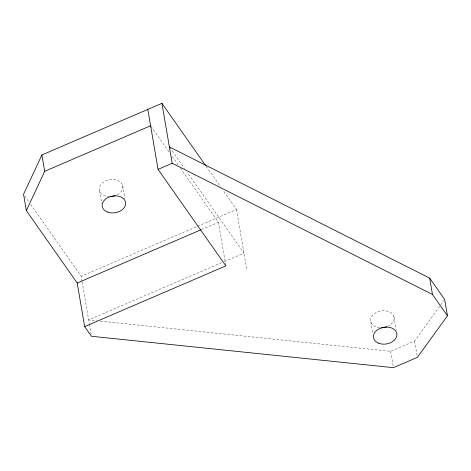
<?xml version="1.0" encoding="UTF-8"?>
<svg xmlns="http://www.w3.org/2000/svg" width="471" height="471" viewBox="0 0 471 471"><rect width="100%" height="100%" fill="white"/><g stroke="black" fill="none" stroke-linecap="round" stroke-linejoin="round"><path stroke-width="0.35" stroke-dasharray="2.35 1.77" d="M100.341 321.134L390.647 351.319L414.621 341.01L443.8 300.633M82.042 281.328L81.189 276.324L236.519 209.518L223.03 190.319M201.517 229.548L218.409 222.283L180.505 168.324M221.682 262.694L88.642 319.921L96.685 320.757M224.384 261.535L243.966 253.11L187.499 172.722M206.174 166.322L220.505 186.722M169.801 147.529L184.55 168.524M151.02 126.358L169.554 152.734M172.08 156.331L178.397 165.327M24.81 196.071L29.019 202.059M30.703 204.455L81.189 276.324M414.621 341.01L417.171 355.935M393.927 316.748L396.117 329.541M390.647 351.319L393.32 366.956M370.836 321.799L372.902 333.886M236.519 209.518L246.763 269.459M218.409 222.283L225.862 265.88M122.654 185.515L124.962 199.015M99.558 190.567L101.748 203.36M82.166 282.041L89.249 323.471M89.366 324.183L91.068 334.133M109.608 196.59A11.834 8.437 -9.7 0 1 100.464 185.315A11.834 8.437 -9.7 0 1 119.098 181.147A11.834 8.437 -9.7 0 1 116.873 194.965M379.667 327.769A11.834 8.437 -9.7 0 1 372.119 315.988A11.834 8.437 -9.7 0 1 390.671 312.567A11.834 8.437 -9.7 0 1 388.145 326.203"/><path stroke-width="0.71" d="M205.75 165.721L161.924 103.332L41.901 154.959L23.55 194.276L26.347 210.619L77.203 283.018L84.656 326.615L91.433 336.265L393.444 367.668L417.412 357.354L447.45 315.794L444.653 299.444L429.682 278.125L169.377 146.928M26.347 210.619L44.692 171.303L41.901 154.959M44.692 171.303L150.596 125.757M84.656 326.615L225.862 265.88L158.05 169.348L172.174 163.278L432.472 294.475L447.45 315.794M77.203 283.018L200.84 229.842M429.682 278.125L432.472 294.475M161.924 103.332L172.174 163.278M147.806 109.407L158.05 169.348M115.059 195.712A11.834 8.437 -9.7 0 1 110.214 196.584M386.909 326.739A11.834 8.437 -9.7 0 1 381.492 327.822M107.27 211.95A11.834 8.437 -9.7 0 0 125.616 204.061A11.834 8.437 -9.7 0 0 108.813 197.149A11.834 8.437 -9.7 0 0 107.27 211.95M378.549 343.188A11.834 8.437 -9.7 0 0 396.888 335.299A11.834 8.437 -9.7 0 0 380.091 328.381A11.834 8.437 -9.7 0 0 378.549 343.188"/></g></svg>
